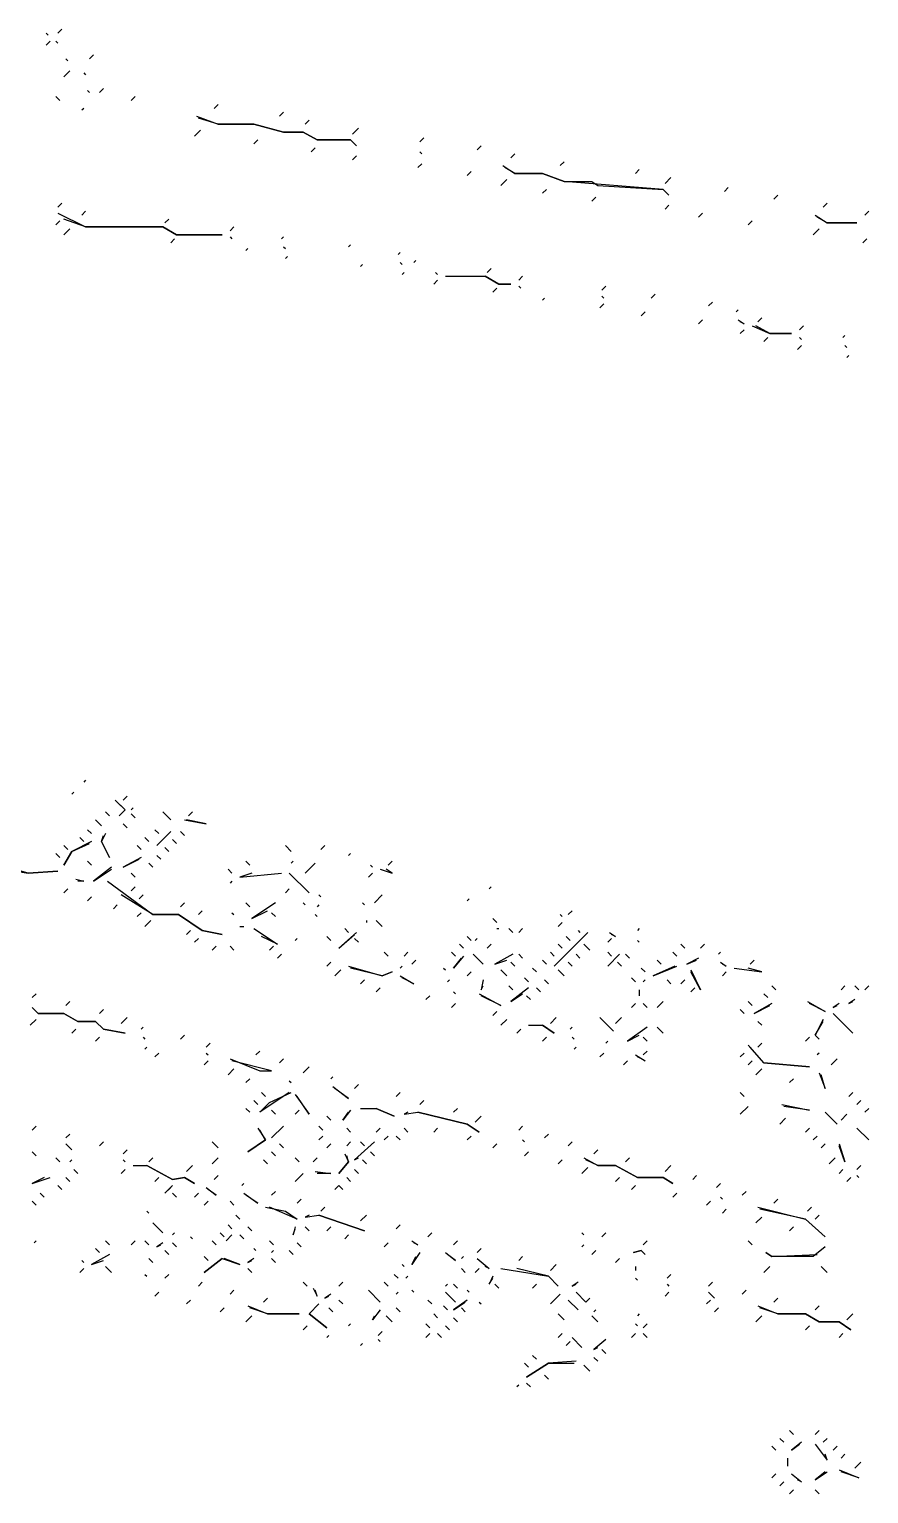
# Model space of a CAD drawing. Extents: x 1 to 2775, y -31 to 2075.
# Drawn here: x 1383.9 to 1454.7, y 1082.8 to 1206.3 of the extents above; entities that cross this region are included whole.
import ezdxf

# ---------------------------------------------------------------- set-up
doc = ezdxf.new("R2010")
doc.units = 0
doc.layers.add('LINEWORK', color=4, linetype='CONTINUOUS')

msp = doc.modelspace()

# ---------------------------------------------------------------- linework, layer by layer
at = {"layer": 'LINEWORK'}
for points in [[(1385.3333, 1206), (1385.5, 1205.8333)], [(1386.6667, 1206.3333), (1386.3333, 1206)], [(1385.6667, 1205.3333), (1385.3333, 1205)], [(1386.1667, 1205.3333), (1386.3333, 1205.1667)], [(1389.3333, 1204.1667), (1389, 1203.8333)], [(1387, 1203.8333), (1387.1667, 1203.6667)], [(1387.3333, 1202.8333), (1386.8333, 1202.3333)], [(1388.5, 1202.6667), (1388.6667, 1202.5)], [(1386.1667, 1200.6667), (1386.5, 1200.3333)], [(1388.8333, 1201.1667), (1389, 1201)], [(1390.1667, 1201.3333), (1389.8333, 1201)], [(1392.8333, 1200.6667), (1392.5, 1200.3333)], [(1388.5, 1199.6667), (1388.3333, 1199.5)], [(1399.8333, 1200), (1399.5, 1199.6667)], [(1405.3333, 1199.3333), (1405, 1199)], [(1398, 1199), (1399.8333, 1198.3333), (1402.8333, 1198.3333), (1405.3333, 1197.6667), (1407, 1197.6667), (1408.1667, 1197), (1411, 1197), (1411.5, 1196.5), (1411, 1197), (1408.1667, 1197), (1407, 1197.6667), (1405.3333, 1197.6667), (1402.8333, 1198.3333), (1399.8333, 1198.3333), (1398.1667, 1198.8333)], [(1407.5, 1198.6667), (1407.1667, 1198.3333)], [(1411.6667, 1198), (1411.1667, 1197.5)], [(1398.3333, 1197.8333), (1397.8333, 1197.3333)], [(1403.1667, 1197), (1402.8333, 1196.6667)], [(1417.1667, 1197.1667), (1416.8333, 1196.8333)], [(1408, 1196.3333), (1407.6667, 1196)], [(1411.5, 1195.6667), (1411.1667, 1195.3333)], [(1416.8333, 1196), (1417, 1195.8333)], [(1422, 1196.5), (1421.6667, 1196.1667)], [(1424.8333, 1195.8333), (1424.5, 1195.5)], [(1417, 1195), (1416.6667, 1194.6667)], [(1421.1667, 1194.3333), (1420.8333, 1194)], [(1423.8333, 1194.8333), (1424.8333, 1194.1667), (1427.1667, 1194.1667), (1429, 1193.5), (1431.3333, 1193.5), (1431.8333, 1193.1667), (1437.3333, 1192.8333), (1437.8333, 1192.3333), (1437.3333, 1192.8333), (1429, 1193.5), (1427.1667, 1194.1667), (1424.8333, 1194.1667), (1424, 1194.6667)], [(1429, 1195.1667), (1428.6667, 1194.8333)], [(1435.3333, 1194.5), (1435, 1194.1667)], [(1424.1667, 1193.6667), (1423.6667, 1193.1667)], [(1438, 1193.8333), (1437.5, 1193.3333)], [(1427.5, 1192.8333), (1427.1667, 1192.5)], [(1431.6667, 1192.1667), (1431.3333, 1191.8333)], [(1442.8333, 1193), (1442.5, 1192.6667)], [(1447, 1192.3333), (1446.6667, 1192)], [(1386.6667, 1191.6667), (1386.3333, 1191.3333)], [(1386.3333, 1190.8333), (1388.6667, 1189.6667), (1395.1667, 1189.6667), (1396.3333, 1189), (1400.1667, 1189), (1396.3333, 1189), (1395.1667, 1189.6667), (1388.6667, 1189.6667), (1386.8333, 1190.3333)], [(1388.6667, 1191), (1388.3333, 1190.6667)], [(1437.8333, 1191.5), (1437.5, 1191.1667)], [(1440.6667, 1190.8333), (1440.3333, 1190.5)], [(1450.1667, 1190.6667), (1451.1667, 1190), (1453.6667, 1190), (1451.1667, 1190), (1450.3333, 1190.5)], [(1451.1667, 1191.6667), (1450.8333, 1191.3333)], [(1454.6667, 1191), (1454.3333, 1190.6667)], [(1386.5, 1190.1667), (1386.1667, 1189.8333)], [(1387.3333, 1189.5), (1386.8333, 1189)], [(1395.6667, 1190.3333), (1395.3333, 1190)], [(1401.1667, 1189.6667), (1400.8333, 1189.3333)], [(1444.8333, 1190.1667), (1444.5, 1189.8333)], [(1450.5, 1189.5), (1450, 1189)], [(1396.1667, 1188.6667), (1395.8333, 1188.3333)], [(1400.8333, 1188.8333), (1401, 1188.6667)], [(1405.3333, 1188.8333), (1405.1667, 1188.6667)], [(1411, 1188.1667), (1410.8333, 1188)], [(1454.5, 1188.6667), (1454.1667, 1188.3333)], [(1402.3333, 1187.8333), (1402.1667, 1187.6667)], [(1405.3333, 1188), (1405.5, 1187.8333)], [(1405.6667, 1187.1667), (1405.5, 1187)], [(1415.1667, 1187.5), (1415, 1187.3333)], [(1412, 1186.5), (1411.8333, 1186.3333)], [(1415.1667, 1186.6667), (1415.3333, 1186.5)], [(1415.5, 1185.8333), (1415.3333, 1185.6667)], [(1416.5, 1186.8333), (1416.3333, 1186.6667)], [(1418.1667, 1185.8333), (1418.3333, 1185.6667)], [(1422.8333, 1186.1667), (1422.5, 1185.8333)], [(1418.3333, 1185.1667), (1418, 1184.8333)], [(1419, 1185.5), (1422.3333, 1185.5), (1423.5, 1184.8333), (1424.5, 1184.8333), (1423.5, 1184.8333), (1422.3333, 1185.5)], [(1423.3333, 1184.5), (1423, 1184.1667)], [(1425.5, 1185.5), (1425.1667, 1185.1667)], [(1425.1667, 1184.6667), (1425.3333, 1184.5)], [(1432.5, 1184.6667), (1432.1667, 1184.3333)], [(1427.3333, 1183.6667), (1427.1667, 1183.5)], [(1432.3333, 1183.1667), (1432, 1182.8333)], [(1432.1667, 1183.8333), (1432.3333, 1183.6667)], [(1436.6667, 1184), (1436.3333, 1183.6667)], [(1441.5, 1183.3333), (1441.1667, 1183)], [(1435.8333, 1182.5), (1435.5, 1182.1667)], [(1443.6667, 1182.6667), (1443.5, 1182.5)], [(1445.6667, 1182), (1445.3333, 1181.6667)], [(1440.6667, 1181.8333), (1440.3333, 1181.5)], [(1443.6667, 1181.8333), (1444.1667, 1181.5), (1443.8333, 1181.6667)], [(1444.1667, 1181), (1443.8333, 1180.6667)], [(1444.8333, 1181.3333), (1446.3333, 1180.6667), (1448.1667, 1180.6667), (1446.3333, 1180.6667), (1445.1667, 1181.3333)], [(1449.1667, 1181.3333), (1448.8333, 1181)], [(1446.1667, 1180.3333), (1445.8333, 1180)], [(1449, 1179.6667), (1448.6667, 1179.3333)], [(1448.8333, 1180.3333), (1449, 1180.1667)], [(1452.6667, 1180.5), (1452.5, 1180.3333)], [(1452.6667, 1179.6667), (1452.8333, 1179.5)], [(1453, 1178.8333), (1452.8333, 1178.6667)], [(1388.6667, 1143), (1388.5, 1142.8333)], [(1387.6667, 1142), (1387.5, 1141.8333)], [(1391.1667, 1141.3333), (1392, 1140.5), (1391.5, 1140), (1392, 1140.5), (1391.3333, 1141.1667)], [(1392.1667, 1141.6667), (1391.8333, 1141.3333)], [(1390.3333, 1140.3333), (1390.6667, 1140)], [(1392.6667, 1140.6667), (1392.5, 1140.5)], [(1392.5, 1140.1667), (1392.8333, 1139.8333)], [(1395.1667, 1140.3333), (1395.8333, 1139.6667)], [(1397.6667, 1140.3333), (1397.3333, 1140)], [(1388.8333, 1138.8333), (1389.1667, 1138.5)], [(1389.5, 1139.6667), (1390, 1139.1667)], [(1391.8333, 1139.3333), (1392.1667, 1139)], [(1394.5, 1138.8333), (1394.8333, 1138.5)], [(1397, 1139.6667), (1398.8333, 1139.3333), (1397.1667, 1139.6667)], [(1389.1667, 1137.8333), (1387.5, 1137), (1386.8333, 1135.8333), (1387.5, 1137), (1389, 1137.6667)], [(1386.8333, 1137.5), (1387.1667, 1137.1667)], [(1388.1667, 1138.1667), (1388.5, 1137.8333)], [(1390.3333, 1138.5), (1390, 1137.8333), (1390.6667, 1136.5), (1390, 1137.8333), (1390.1667, 1138.3333)], [(1393, 1137.5), (1393.3333, 1137.1667)], [(1393.6667, 1138.1667), (1394, 1137.8333)], [(1395.8333, 1138.6667), (1394.6667, 1137.5)], [(1396, 1138), (1396.3333, 1137.6667)], [(1396.6667, 1138.6667), (1397, 1138.3333)], [(1405.5, 1137.5), (1406, 1137)], [(1408.8333, 1137.5), (1408.5, 1137.1667)], [(1386.1667, 1136.8333), (1386.5, 1136.5)], [(1393.3333, 1136.5), (1391.8333, 1135.6667), (1393.1667, 1136.3333)], [(1394.6667, 1136.6667), (1395, 1136.3333)], [(1395.3333, 1137.3333), (1395.6667, 1137)], [(1411, 1136.8333), (1410.8333, 1136.6667)], [(1380.6667, 1136.1667), (1381.8333, 1135.5), (1383.8333, 1135.1667), (1386.3333, 1135.3333), (1383.8333, 1135.1667), (1380.8333, 1136)], [(1388.8333, 1136.1667), (1389.1667, 1135.8333)], [(1390.8333, 1135.6667), (1389.3333, 1134.5), (1390.8333, 1135.5)], [(1392.5, 1135.1667), (1392.8333, 1134.8333)], [(1394, 1136), (1394.3333, 1135.6667)], [(1400.6667, 1135.5), (1401, 1135.1667)], [(1402.6667, 1135.1667), (1401.6667, 1134.8333), (1405.1667, 1135.1667)], [(1402.1667, 1136.1667), (1402.5, 1135.8333)], [(1405.8333, 1135.1667), (1407.5, 1133.5)], [(1406.1667, 1136.1667), (1406, 1136)], [(1408, 1136), (1407.1667, 1135.1667)], [(1412.8333, 1135.1667), (1412.5, 1134.8333)], [(1412.6667, 1135.8333), (1412.8333, 1135.6667)], [(1413.5, 1135.5), (1414.5, 1135.1667), (1414, 1135.5)], [(1414.5, 1136.1667), (1414.1667, 1135.8333)], [(1387.1667, 1133.8333), (1386.8333, 1133.5)], [(1387.8333, 1134.6667), (1388.5, 1134.5), (1388, 1134.5)], [(1390.5, 1134.5), (1394.3333, 1131.6667), (1396.5, 1131.6667), (1398.5, 1130.3333), (1400.1667, 1130), (1398.5, 1130.3333), (1396.5, 1131.6667), (1394.3333, 1131.6667), (1391.6667, 1133.3333)], [(1392.8333, 1134), (1392.5, 1133.6667)], [(1401, 1134.5), (1400.8333, 1134.3333)], [(1405.8333, 1133.8333), (1405.5, 1133.5)], [(1422.8333, 1134), (1422.6667, 1133.8333)], [(1389.1667, 1133.1667), (1388.8333, 1132.8333)], [(1391.3333, 1132.5), (1391, 1132.1667)], [(1393.5, 1133.3333), (1393.1667, 1133)], [(1397, 1132.6667), (1396.6667, 1132.3333)], [(1402.1667, 1132.6667), (1402.5, 1132.3333)], [(1404.6667, 1132.6667), (1402.6667, 1131.3333), (1404, 1132)], [(1407, 1132.6667), (1407.1667, 1132.5)], [(1408.3333, 1132.5), (1408.1667, 1132.3333)], [(1408.3333, 1133.3333), (1408.5, 1133.1667)], [(1412, 1132.6667), (1412.1667, 1132.5)], [(1413.6667, 1133.3333), (1413, 1132.6667)], [(1421, 1133), (1420.8333, 1132.8333)], [(1393.3333, 1131.8333), (1393, 1131.5)], [(1398.5, 1132), (1398.1667, 1131.6667)], [(1401, 1131.8333), (1401.1667, 1131.6667)], [(1404.3333, 1131.8333), (1404.6667, 1131.5)], [(1408, 1131.6667), (1408.1667, 1131.5)], [(1423, 1131.3333), (1423.3333, 1131)], [(1428.6667, 1131.6667), (1428.8333, 1131.5)], [(1429.6667, 1132), (1429.3333, 1131.6667)], [(1394.1667, 1131.1667), (1393.6667, 1130.6667)], [(1397.5, 1130.3333), (1397.1667, 1130)], [(1401.6667, 1130.6667), (1402, 1130.6667)], [(1402.8333, 1130.5), (1404.8333, 1129.1667), (1403.5, 1129.8333)], [(1411.5, 1130.1667), (1410, 1128.8333), (1411.3333, 1130)], [(1410.5, 1130.5), (1410.8333, 1130.1667)], [(1412.3333, 1131.1667), (1412.3333, 1131)], [(1413.1667, 1131.1667), (1413.6667, 1130.6667)], [(1423.3333, 1130.5), (1423.5, 1130.5)], [(1424.3333, 1130.5), (1424.6667, 1130.1667)], [(1425.5, 1130.5), (1425.1667, 1130.1667)], [(1431, 1130.1667), (1428.1667, 1127.3333), (1430.8333, 1130)], [(1428.8333, 1131), (1428.5, 1130.6667)], [(1430.1667, 1130.3333), (1430.3333, 1130.1667)], [(1432.8333, 1130.1667), (1433.3333, 1129.8333), (1433, 1130)], [(1435.3333, 1130.5), (1435.1667, 1130.3333)], [(1398.1667, 1129.6667), (1397.8333, 1129.3333)], [(1399.6667, 1129), (1399.3333, 1128.6667)], [(1400.8333, 1129), (1401.1667, 1128.6667)], [(1404.5, 1129), (1404.1667, 1128.6667)], [(1406.5, 1129.6667), (1406.3333, 1129.5)], [(1409, 1129.8333), (1409.3333, 1129.5)], [(1411.3333, 1129.6667), (1411.6667, 1129.3333)], [(1420.1667, 1129.1667), (1420.5, 1128.8333)], [(1420.8333, 1129.8333), (1421.1667, 1129.5)], [(1421.6667, 1129.6667), (1421.5, 1129.5)], [(1422.8333, 1129.1667), (1422.5, 1128.8333)], [(1428.5, 1129.1667), (1428.8333, 1128.8333)], [(1429.1667, 1129.8333), (1429.5, 1129.5)], [(1430.6667, 1129.1667), (1431.1667, 1128.6667)], [(1433, 1129.6667), (1432.6667, 1129.3333)], [(1435.1667, 1129.5), (1435.3333, 1129.3333)], [(1438.8333, 1129.1667), (1439.1667, 1128.8333)], [(1440.8333, 1129.1667), (1440.5, 1128.8333)], [(1405.1667, 1128.3333), (1404.8333, 1128)], [(1409.3333, 1127.6667), (1409, 1127.3333)], [(1413.8333, 1128.5), (1414.1667, 1128.1667)], [(1415.8333, 1128.5), (1415.5, 1128.1667)], [(1416.5, 1127.8333), (1416.1667, 1127.5)], [(1419.5, 1128.5), (1419.8333, 1128.1667)], [(1420.5, 1128.1667), (1419.6667, 1127.1667), (1420.3333, 1128)], [(1421.3333, 1128.3333), (1422.1667, 1127.5)], [(1424.6667, 1128.3333), (1423.1667, 1127.5), (1424.1667, 1127.8333)], [(1424.5, 1127.6667), (1424.8333, 1127.3333)], [(1425.1667, 1128.3333), (1425.5, 1128)], [(1427.1667, 1127.8333), (1427.5, 1127.5)], [(1427.8333, 1128.5), (1428.1667, 1128.1667)], [(1429.3333, 1127.6667), (1429.6667, 1127.3333)], [(1430, 1128.3333), (1430.3333, 1128)], [(1432.6667, 1128.5), (1433, 1128.1667)], [(1433.6667, 1128.3333), (1432.6667, 1127.3333)], [(1433.5, 1127.6667), (1433.8333, 1127.3333)], [(1434.1667, 1128.3333), (1434.5, 1128)], [(1436.8333, 1127.8333), (1437.1667, 1127.5)], [(1438.1667, 1128.5), (1438.5, 1128.1667)], [(1440.3333, 1128), (1439.3333, 1127.5), (1440.1667, 1127.8333)], [(1442.1667, 1128.5), (1442, 1128.3333)], [(1442.1667, 1127.6667), (1442.6667, 1127.3333), (1442.3333, 1127.5)], [(1445, 1127.8333), (1444.6667, 1127.5)], [(1410.1667, 1127), (1409.6667, 1126.5)], [(1410.8333, 1127.3333), (1413.6667, 1126.5), (1414.5, 1126.8333), (1413.6667, 1126.5), (1411, 1127.1667)], [(1415.3333, 1127.3333), (1415.1667, 1127.1667)], [(1415.1667, 1126.5), (1416.3333, 1125.8333), (1415.3333, 1126.3333)], [(1418.8333, 1127.1667), (1419, 1127)], [(1421.1667, 1126.8333), (1420.8333, 1126.5)], [(1423.6667, 1127), (1424.1667, 1126.5)], [(1425.6667, 1126.3333), (1426, 1126)], [(1426.3333, 1127.1667), (1426.6667, 1126.8333)], [(1428.5, 1127), (1429, 1126.5)], [(1434.6667, 1126.3333), (1435, 1126)], [(1435.5, 1127.1667), (1435.8333, 1126.8333)], [(1438.3333, 1127.3333), (1436.5, 1126.5), (1438.5, 1127.3333)], [(1439.6667, 1127), (1440.5, 1125.3333), (1439.6667, 1126.8333)], [(1442.6667, 1126.8333), (1442.3333, 1126.5)], [(1443.3333, 1127.1667), (1445.6667, 1126.8333), (1444.5, 1127.1667)], [(1412.1667, 1126.1667), (1411.8333, 1125.8333)], [(1413.5, 1125.5), (1413.1667, 1125.1667)], [(1419.3333, 1126.1667), (1419.1667, 1126)], [(1419.6667, 1125.1667), (1419.8333, 1125)], [(1422.1667, 1126.1667), (1422, 1125.3333), (1422.1667, 1125.6667)], [(1424.3333, 1125.6667), (1424.6667, 1125.3333)], [(1426, 1125.5), (1424.5, 1124.3333), (1425.5, 1125)], [(1426.6667, 1125.5), (1427, 1125.1667)], [(1427.3333, 1126.1667), (1427.6667, 1125.8333)], [(1435.3333, 1125.3333), (1435.3333, 1124.8333)], [(1435.8333, 1126.1667), (1435.6667, 1126)], [(1437.6667, 1126.1667), (1438, 1125.8333)], [(1439.1667, 1126.1667), (1438.8333, 1125.8333)], [(1440, 1125.5), (1439.6667, 1125.1667)], [(1446.5, 1125.6667), (1446.8333, 1125.3333)], [(1452.6667, 1125.6667), (1452.3333, 1125.3333)], [(1453.5, 1125.6667), (1453.8333, 1125.3333)], [(1454.6667, 1125.6667), (1454.3333, 1125.3333)], [(1384.5, 1125), (1384.1667, 1124.6667)], [(1387.3333, 1124.3333), (1387, 1124)], [(1417.6667, 1124.8333), (1417.3333, 1124.5)], [(1419.8333, 1124.1667), (1419.5, 1123.8333)], [(1421.8333, 1125), (1423.6667, 1124), (1422, 1124.8333)], [(1425.8333, 1124.8333), (1426.1667, 1124.5)], [(1435, 1124.1667), (1434.6667, 1123.8333)], [(1435.6667, 1124.1667), (1436, 1123.8333)], [(1437.3333, 1124.3333), (1436.8333, 1123.8333)], [(1444.5, 1124.3333), (1444.8333, 1124)], [(1446.5, 1124.1667), (1445, 1123.3333), (1446.3333, 1124)], [(1445.8333, 1125), (1446.1667, 1124.6667)], [(1449.5, 1124.3333), (1451, 1123.5), (1449.6667, 1124.1667)], [(1452.1667, 1124.1667), (1451.6667, 1123.8333), (1452, 1124)], [(1453.5, 1124.5), (1453, 1124.1667), (1453.3333, 1124.3333)], [(1384.5, 1122.8333), (1384, 1122.3333)], [(1384.1667, 1123.8333), (1384.6667, 1123.3333), (1386.8333, 1123.3333), (1388, 1122.6667), (1389.5, 1122.6667), (1390.1667, 1122), (1392, 1121.6667), (1390.1667, 1122), (1389.5, 1122.6667), (1388, 1122.6667), (1386.8333, 1123.3333), (1384.6667, 1123.3333)], [(1390.1667, 1123.6667), (1389.8333, 1123.3333)], [(1392.1667, 1123), (1391.6667, 1122.5)], [(1423.3333, 1123.5), (1423, 1123.1667)], [(1424.1667, 1122.8333), (1423.6667, 1122.3333)], [(1428.3333, 1123), (1427.8333, 1122.5)], [(1432, 1123), (1433.1667, 1121.8333)], [(1433.8333, 1123), (1433.3333, 1122.5)], [(1443.8333, 1123.6667), (1444.1667, 1123.3333)], [(1445.3333, 1122.6667), (1445.6667, 1122.3333)], [(1450.8333, 1122.8333), (1450.1667, 1121.5), (1450.5, 1121.1667), (1450.1667, 1121.5), (1450.8333, 1122.6667)], [(1451.6667, 1123.3333), (1453.3333, 1121.6667)], [(1387.8333, 1122), (1387.5, 1121.6667)], [(1393.5, 1122.1667), (1393.3333, 1122)], [(1397, 1121.5), (1396.6667, 1121.1667)], [(1425.3333, 1122), (1425, 1121.6667)], [(1426, 1122.3333), (1427.1667, 1122.3333), (1428.1667, 1121.6667), (1427.1667, 1122.3333)], [(1429.6667, 1122.1667), (1429.5, 1122)], [(1436, 1122.1667), (1434.3333, 1121), (1435.3333, 1121.5)], [(1436.8333, 1122.1667), (1437.3333, 1121.6667)], [(1389.8333, 1121.3333), (1389.5, 1121)], [(1393.5, 1121.3333), (1393.6667, 1121.1667)], [(1393.8333, 1120.5), (1393.6667, 1120.3333)], [(1399.1667, 1120.8333), (1398.8333, 1120.5)], [(1403.3333, 1120.1667), (1403, 1119.8333)], [(1427.5, 1121.3333), (1427.1667, 1121)], [(1429.6667, 1121.3333), (1429.8333, 1121.1667)], [(1430, 1120.5), (1429.8333, 1120.3333)], [(1432.6667, 1121), (1432.5, 1120.8333)], [(1435.6667, 1121.3333), (1436, 1121)], [(1436, 1120.1667), (1435.6667, 1119.8333)], [(1444.5, 1120.6667), (1445.8333, 1119.1667), (1449.6667, 1118.8333), (1445.8333, 1119.1667), (1444.6667, 1120.5)], [(1445.6667, 1120.8333), (1445.3333, 1120.5)], [(1449.6667, 1121.3333), (1449.3333, 1121)], [(1394.8333, 1120), (1394.5, 1119.6667)], [(1399, 1119.3333), (1398.6667, 1119)], [(1398.8333, 1120), (1399, 1119.8333)], [(1400.8333, 1119.5), (1403.3333, 1118.5), (1404.3333, 1118.5), (1401, 1119.3333)], [(1405.3333, 1119.5), (1405, 1119.1667)], [(1432.3333, 1120), (1432, 1119.6667)], [(1434.3333, 1119.3333), (1434, 1119)], [(1435, 1119.8333), (1435.8333, 1119.3333), (1435.1667, 1119.6667)], [(1444.1667, 1120), (1443.8333, 1119.6667)], [(1444.8333, 1119.3333), (1444.5, 1119)], [(1450.5, 1120), (1450.3333, 1119.8333)], [(1452, 1119.5), (1451.5, 1119)], [(1401.1667, 1118.6667), (1400.6667, 1118.1667)], [(1402.5, 1117.8333), (1402.1667, 1117.5)], [(1407.5, 1118.8333), (1407, 1118.3333)], [(1409.5, 1118), (1409.3333, 1117.8333)], [(1445.6667, 1118.6667), (1445.1667, 1118.1667)], [(1448.3333, 1117.8333), (1448, 1117.5)], [(1450.5, 1118.3333), (1451, 1117), (1450.6667, 1118.1667)], [(1405.8333, 1116.6667), (1403.3333, 1115), (1404.1667, 1115.8333), (1406, 1116.6667)], [(1403.5, 1116.6667), (1403.8333, 1116.3333)], [(1405.8333, 1117.6667), (1406, 1117.5)], [(1406.3333, 1116.5), (1407.5, 1114.8333), (1406.5, 1116.3333)], [(1409.5, 1117.1667), (1410.8333, 1116.1667), (1409.6667, 1117)], [(1411.6667, 1117.3333), (1411.3333, 1117)], [(1415.1667, 1116.6667), (1414.8333, 1116.3333)], [(1443.8333, 1116.6667), (1444.1667, 1116.3333)], [(1453.3333, 1116.6667), (1453, 1116.3333)], [(1402.1667, 1115.3333), (1402.5, 1115)], [(1402.8333, 1116), (1403.1667, 1115.6667)], [(1411.8333, 1115.3333), (1413.1667, 1115.3333), (1414.6667, 1114.6667), (1413.1667, 1115.3333)], [(1417.1667, 1116), (1416.8333, 1115.6667)], [(1420, 1115.3333), (1419.6667, 1115)], [(1444.5, 1115.5), (1443.8333, 1114.8333)], [(1447.3333, 1115.6667), (1449.6667, 1115.1667), (1447.5, 1115.5)], [(1454, 1116), (1453.6667, 1115.6667)], [(1454.6667, 1115.3333), (1454.3333, 1115)], [(1404.3333, 1115.1667), (1404.6667, 1114.8333)], [(1406.6667, 1115.1667), (1406.3333, 1114.8333)], [(1409, 1114.6667), (1409.3333, 1114.3333)], [(1411, 1115.1667), (1410.3333, 1114.3333), (1410.8333, 1115)], [(1415.8333, 1115), (1415.5, 1114.8333), (1416.6667, 1115), (1420.8333, 1114), (1421.8333, 1113.3333), (1420.8333, 1114), (1416.6667, 1115)], [(1422, 1114.6667), (1421.5, 1114.1667)], [(1447.6667, 1114.5), (1447.1667, 1114)], [(1451, 1115), (1452, 1114)], [(1452.8333, 1114.8333), (1452.3333, 1114.3333)], [(1384.5, 1113.8333), (1384.1667, 1113.5)], [(1387.3333, 1113.1667), (1387, 1112.8333)], [(1403.1667, 1113.6667), (1403.8333, 1112.6667), (1402.3333, 1111.6667), (1403.8333, 1112.6667), (1403.3333, 1113.5)], [(1405.3333, 1113.8333), (1404.3333, 1112.8333)], [(1408.3333, 1113.8333), (1408.6667, 1113.5)], [(1408.6667, 1113), (1408.3333, 1112.6667)], [(1410.6667, 1113.6667), (1411, 1113.3333)], [(1413.5, 1113.6667), (1413.1667, 1113.3333)], [(1414.1667, 1113), (1413.8333, 1112.6667)], [(1414.8333, 1113), (1415.1667, 1112.6667)], [(1415.5, 1113.6667), (1415.8333, 1113.3333)], [(1418.3333, 1113.6667), (1418, 1113.3333)], [(1421.1667, 1113), (1420.8333, 1112.6667)], [(1425.5, 1113.8333), (1425.1667, 1113.5)], [(1427.6667, 1113.1667), (1427.3333, 1112.8333)], [(1449.6667, 1113.6667), (1449.3333, 1113.3333)], [(1450.3333, 1113), (1450, 1112.6667)], [(1453.6667, 1113.6667), (1454.6667, 1112.6667)], [(1384.1667, 1111.6667), (1384.5, 1111.3333)], [(1387, 1112.3333), (1387.5, 1111.8333)], [(1390.1667, 1112.5), (1389.8333, 1112.1667)], [(1392.1667, 1111.8333), (1391.8333, 1111.5)], [(1399.3333, 1112.5), (1399.8333, 1112)], [(1404.3333, 1111.6667), (1404.6667, 1111.3333)], [(1405, 1112.3333), (1405.3333, 1112)], [(1409.3333, 1112.3333), (1409, 1112)], [(1411, 1112.5), (1410.6667, 1112.1667)], [(1413, 1112.5), (1411.3333, 1111), (1411.6667, 1111.1667)], [(1411.8333, 1112.5), (1412.1667, 1112.1667)], [(1412.6667, 1111.6667), (1413, 1111.3333)], [(1423.3333, 1112.3333), (1423, 1112)], [(1425.5, 1112.6667), (1425.6667, 1112.5)], [(1426, 1111.6667), (1425.6667, 1111.3333)], [(1429.6667, 1112.5), (1429.3333, 1112.1667)], [(1431.8333, 1111.8333), (1431.5, 1111.5)], [(1451, 1112.3333), (1450.6667, 1112)], [(1452.1667, 1112.3333), (1452.6667, 1110.8333), (1452.1667, 1112.1667)], [(1386.1667, 1111.1667), (1386.5, 1110.8333)], [(1387.5, 1111), (1387.3333, 1110.8333)], [(1391.8333, 1111), (1392, 1110.8333)], [(1392.6667, 1110.5), (1393.8333, 1110.5), (1396, 1109.3333), (1397, 1109.5), (1397.8333, 1109), (1397, 1109.5), (1396, 1109.3333), (1393.8333, 1110.5)], [(1394.3333, 1111.1667), (1394, 1110.8333)], [(1397.6667, 1110.5), (1397.1667, 1110)], [(1399.8333, 1111.1667), (1399.3333, 1110.6667)], [(1403.6667, 1111), (1404, 1110.6667)], [(1406.3333, 1111.1667), (1406.6667, 1110.8333)], [(1408.1667, 1111.1667), (1407.8333, 1110.8333)], [(1410.5, 1111.5), (1410.8333, 1110.8333), (1410, 1109.8333), (1410.8333, 1110.8333), (1410.6667, 1111.3333)], [(1412, 1111), (1412.3333, 1110.6667)], [(1428.8333, 1111), (1428.5, 1110.6667)], [(1431, 1110.3333), (1430.5, 1109.8333)], [(1430.6667, 1111.1667), (1431.8333, 1110.5), (1433.3333, 1110.5), (1435.1667, 1109.5), (1437.3333, 1109.5), (1438.1667, 1109), (1437.3333, 1109.5), (1435.1667, 1109.5), (1433.3333, 1110.5), (1431.8333, 1110.5), (1430.8333, 1111)], [(1434.5, 1111.1667), (1434.1667, 1110.8333)], [(1438, 1110.5), (1437.5, 1110)], [(1451.8333, 1111.1667), (1451.3333, 1110.6667)], [(1454, 1110.5), (1453.6667, 1110.1667)], [(1385.1667, 1109.5), (1384.1667, 1109), (1385.6667, 1109.5)], [(1387, 1109.5), (1387.3333, 1109.1667)], [(1387.6667, 1110.1667), (1388, 1109.8333)], [(1392, 1110.1667), (1391.6667, 1109.8333)], [(1394.8333, 1109.5), (1394.5, 1109.1667)], [(1399.8333, 1109.6667), (1399.5, 1109.3333)], [(1407, 1109.8333), (1406.3333, 1109.1667)], [(1408, 1110), (1409.3333, 1109.8333), (1408.1667, 1109.8333)], [(1410.6667, 1109.5), (1411, 1109.1667)], [(1411.3333, 1110.1667), (1411.6667, 1109.8333)], [(1433.6667, 1109.5), (1433.3333, 1109.1667)], [(1440.1667, 1109.6667), (1439.8333, 1109.3333)], [(1452.5, 1110.1667), (1452.1667, 1109.8333)], [(1453.1667, 1109.5), (1452.8333, 1109.1667)], [(1453.6667, 1109.6667), (1453.8333, 1109.5)], [(1384.8333, 1108.1667), (1385.1667, 1107.8333)], [(1386.3333, 1108.8333), (1386.6667, 1108.5)], [(1396, 1108.8333), (1395.3333, 1108.1667), (1395.8333, 1108.6667)], [(1396, 1108.1667), (1396.3333, 1107.8333)], [(1398.1667, 1108.1667), (1397.8333, 1107.8333)], [(1398.8333, 1108.6667), (1399.6667, 1108), (1399, 1108.5)], [(1402, 1109), (1401.8333, 1108.8333)], [(1402, 1108.1667), (1403.1667, 1107.3333), (1402.1667, 1108)], [(1404.6667, 1108.3333), (1404.3333, 1108)], [(1410, 1108.8333), (1409.6667, 1108.5), (1410, 1108.8333), (1410.3333, 1108.5)], [(1435, 1108.8333), (1434.6667, 1108.5)], [(1438.5, 1108.1667), (1438.1667, 1107.8333)], [(1442.1667, 1109), (1441.8333, 1108.6667)], [(1442.1667, 1107.8333), (1442.3333, 1107.6667)], [(1444.3333, 1108.3333), (1444, 1108)], [(1384.1667, 1107.5), (1384.5, 1107.1667)], [(1393.8333, 1106.6667), (1394, 1106.5)], [(1399, 1107.5), (1398.6667, 1107.1667)], [(1400.8333, 1107.5), (1401.1667, 1107.1667)], [(1403.8333, 1107), (1405.5, 1106.6667), (1406.5, 1106), (1404.1667, 1107)], [(1406.8333, 1107.6667), (1406.5, 1107.3333)], [(1408.8333, 1107), (1408.5, 1106.6667)], [(1441.3333, 1107.5), (1441, 1107.1667)], [(1442.6667, 1106.8333), (1442.3333, 1106.5)], [(1445.3333, 1107), (1449.3333, 1106), (1451, 1104.5), (1449.3333, 1106), (1445.5, 1106.8333)], [(1447, 1107.6667), (1446.6667, 1107.3333)], [(1449.8333, 1107), (1449.5, 1106.6667)], [(1394.3333, 1105.6667), (1395.1667, 1104.8333)], [(1400.6667, 1105.5), (1401, 1105.1667)], [(1401.3333, 1106.3333), (1401.6667, 1106)], [(1402.3333, 1105.3333), (1402.6667, 1105)], [(1406.3333, 1105.3333), (1406.1667, 1104.6667), (1406.3333, 1105.1667)], [(1407.5, 1106.3333), (1407.1667, 1106.1667), (1408.3333, 1106.3333), (1412.1667, 1105), (1408.3333, 1106.3333)], [(1407.1667, 1105.3333), (1407.5, 1105)], [(1409.3333, 1105.3333), (1409, 1105)], [(1412.3333, 1106.3333), (1411.8333, 1105.8333)], [(1415.1667, 1105.5), (1414.8333, 1105.1667)], [(1445.6667, 1106.1667), (1445.1667, 1105.6667)], [(1448.3333, 1105.3333), (1448, 1105)], [(1450.5, 1106.3333), (1450.1667, 1106)], [(1384.5, 1104.1667), (1384.3333, 1104)], [(1390.3333, 1104.1667), (1390.6667, 1103.8333)], [(1392.8333, 1104.1667), (1392.5, 1103.8333)], [(1393.6667, 1104.1667), (1394, 1103.8333)], [(1396.1667, 1104.8333), (1396, 1104.6667)], [(1397.5, 1104.5), (1397.6667, 1104.3333)], [(1399.3333, 1104.1667), (1399.6667, 1103.8333)], [(1400, 1104.8333), (1400.3333, 1104.5)], [(1401, 1104.6667), (1400.5, 1104.1667)], [(1401.6667, 1104.6667), (1402, 1104.3333)], [(1404.1667, 1104.1667), (1404.5, 1103.8333)], [(1410.8333, 1104.6667), (1410.5, 1104.3333)], [(1416.1667, 1104.1667), (1416.6667, 1103.8333), (1416.3333, 1104)], [(1417.8333, 1104.8333), (1417.5, 1104.5)], [(1420, 1104.1667), (1419.6667, 1103.8333)], [(1430.5, 1104.8333), (1430.6667, 1104.6667)], [(1432.5, 1104.8333), (1432.1667, 1104.5)], [(1436, 1104.1667), (1435.6667, 1103.8333)], [(1444.5, 1104.1667), (1444.8333, 1103.8333)], [(1390.6667, 1103), (1389.1667, 1102.1667), (1390.1667, 1102.5)], [(1389.5, 1103.5), (1389.8333, 1103.1667)], [(1395.1667, 1104), (1394.6667, 1103.6667), (1395, 1103.8333)], [(1395.3333, 1103.3333), (1395.6667, 1103)], [(1396, 1104), (1396.3333, 1103.6667)], [(1402.8333, 1103.5), (1403, 1103.3333)], [(1404.5, 1103.3333), (1404.3333, 1103.1667)], [(1405.8333, 1103.3333), (1406.1667, 1103)], [(1406.5, 1104), (1406.8333, 1103.6667)], [(1414.1667, 1104), (1413.8333, 1103.6667)], [(1416.8333, 1103.1667), (1416.1667, 1102.1667), (1416.5, 1102.8333)], [(1419, 1103.1667), (1419.8333, 1102.5), (1419.1667, 1103)], [(1422, 1103.5), (1421.6667, 1103.1667)], [(1430.6667, 1103.8333), (1430.5, 1103.6667)], [(1431.6667, 1103.3333), (1431.3333, 1103)], [(1435.5, 1103.3333), (1434.8333, 1103.1667), (1435.5, 1103.3333), (1435.8333, 1103)], [(1451, 1103.6667), (1450, 1102.8333), (1446.5, 1102.8333), (1446, 1103.1667), (1446.5, 1102.8333), (1450.3333, 1103)], [(1388.5, 1101.8333), (1388.1667, 1101.5)], [(1388.3333, 1102.5), (1388.5, 1102.3333)], [(1390.3333, 1102), (1390.8333, 1101.5)], [(1394, 1102.6667), (1394.3333, 1102.3333)], [(1398.6667, 1102.8333), (1399, 1102.5)], [(1400.1667, 1102.6667), (1398.6667, 1101.5), (1400.1667, 1102.6667), (1401.6667, 1102.1667), (1400.3333, 1102.6667)], [(1402.8333, 1102.6667), (1402.3333, 1102.3333), (1402.6667, 1102.5)], [(1402.3333, 1101.8333), (1402.6667, 1101.5)], [(1404.3333, 1102.6667), (1404.6667, 1102.3333)], [(1415.3333, 1102.1667), (1415.5, 1102)], [(1420.5, 1102.8333), (1420.3333, 1102.6667)], [(1420.3333, 1101.8333), (1420.6667, 1101.5)], [(1421.8333, 1101.8333), (1421.5, 1101.5)], [(1421.6667, 1102.6667), (1422.6667, 1101.8333), (1422.3333, 1102)], [(1423.6667, 1101.8333), (1427.6667, 1101.1667), (1428.5, 1100.3333), (1427.6667, 1101.1667), (1425, 1101.8333)], [(1425.5, 1102.8333), (1425.1667, 1102.5)], [(1428.3333, 1102.1667), (1427.8333, 1101.6667)], [(1433.6667, 1102.6667), (1433.3333, 1102.3333)], [(1435, 1102), (1435, 1101.6667)], [(1446.3333, 1102), (1445.8333, 1101.5)], [(1450.6667, 1102), (1451.1667, 1101.5)], [(1393.6667, 1101.3333), (1393.8333, 1101.1667)], [(1395.6667, 1101.3333), (1395.3333, 1101)], [(1398.5, 1100.6667), (1398.1667, 1100.3333)], [(1407, 1100.6667), (1407.3333, 1100.3333)], [(1410.3333, 1100.6667), (1410, 1100.3333)], [(1413.8333, 1100.6667), (1414.1667, 1100.3333)], [(1414.6667, 1101.3333), (1415, 1101)], [(1415.8333, 1101.1667), (1415.6667, 1101)], [(1419.1667, 1100.5), (1419, 1100.3333)], [(1419.6667, 1100.5), (1420, 1100.1667)], [(1423, 1101.1667), (1422.6667, 1100.5), (1423, 1101)], [(1423.1667, 1100.5), (1423.5, 1100.1667)], [(1426.6667, 1100.5), (1426.3333, 1100.1667)], [(1430.1667, 1100.6667), (1429.6667, 1100.3333), (1430, 1100.5)], [(1435, 1101), (1435.1667, 1100.8333)], [(1438, 1101.3333), (1437.6667, 1101)], [(1437.6667, 1100.5), (1437.8333, 1100.3333)], [(1441.5, 1100.6667), (1441.1667, 1100.3333)], [(1394.8333, 1099.8333), (1394.5, 1099.5)], [(1397.5, 1099.1667), (1397.1667, 1098.8333)], [(1401.1667, 1100), (1400.8333, 1099.6667)], [(1404, 1099.3333), (1403.6667, 1099)], [(1407.8333, 1100.1667), (1408.1667, 1099.5), (1408, 1100)], [(1409.3333, 1099.6667), (1408.8333, 1099.3333), (1409.1667, 1099.5)], [(1410, 1099.1667), (1410.3333, 1098.8333)], [(1412.5, 1100), (1413.5, 1099)], [(1415, 1099.8333), (1414.8333, 1099.6667)], [(1416.1667, 1100), (1416.3333, 1099.8333)], [(1417.5, 1099.1667), (1417.8333, 1098.8333)], [(1419, 1099.8333), (1419.8333, 1099)], [(1420.8333, 1099.1667), (1419.6667, 1098.3333), (1420.6667, 1099)], [(1420.8333, 1100), (1421, 1099.8333)], [(1428.6667, 1099.6667), (1427.8333, 1098.8333)], [(1429.3333, 1099.1667), (1430.1667, 1098.3333)], [(1430, 1099.8333), (1430.8333, 1099), (1431.1667, 1099.3333), (1430.8333, 1099)], [(1437.8333, 1099.8333), (1437.5, 1099.5)], [(1441.3333, 1099.1667), (1441, 1098.8333)], [(1441.1667, 1099.8333), (1441.6667, 1099.3333)], [(1444.3333, 1100), (1444, 1099.6667)], [(1447, 1099.3333), (1446.6667, 1099)], [(1400.3333, 1098.5), (1400, 1098.1667)], [(1402.3333, 1098.6667), (1404, 1098), (1406.6667, 1098), (1404, 1098), (1402.5, 1098.5)], [(1408.3333, 1098.8333), (1407.5, 1098), (1409, 1096.8333), (1407.5, 1098)], [(1409.1667, 1098.5), (1409.5, 1098.1667)], [(1413.5, 1098.3333), (1412.8333, 1097.5), (1413, 1097.8333)], [(1414.8333, 1098.5), (1415.1667, 1098.1667)], [(1418, 1098), (1418.3333, 1097.6667)], [(1418.8333, 1098.6667), (1419.1667, 1098.3333)], [(1420.3333, 1098.5), (1420.6667, 1098.1667)], [(1421.8333, 1099), (1422, 1098.8333)], [(1428.5, 1098), (1429, 1097.5)], [(1431.6667, 1098.3333), (1431.5, 1098.1667)], [(1435.3333, 1098), (1435.1667, 1097.8333)], [(1442, 1098.5), (1441.6667, 1098.1667)], [(1445.3333, 1098.6667), (1447, 1098), (1449.3333, 1098), (1450.5, 1097.3333), (1452.1667, 1097.3333), (1453.1667, 1096.6667), (1452.1667, 1097.3333), (1450.5, 1097.3333), (1449.3333, 1098), (1447, 1098), (1445.5, 1098.5)], [(1450.5, 1098.6667), (1450.1667, 1098.3333)], [(1453.3333, 1098), (1452.8333, 1097.5)], [(1402.6667, 1097.8333), (1402.1667, 1097.3333)], [(1407.3333, 1097), (1407, 1096.6667)], [(1411, 1097.1667), (1410.8333, 1097)], [(1414, 1097.8333), (1414.5, 1097.3333)], [(1417.3333, 1097.1667), (1417.6667, 1096.8333)], [(1419, 1097), (1419.3333, 1096.6667)], [(1419.6667, 1097.6667), (1420, 1097.3333)], [(1431.3333, 1097.8333), (1431.8333, 1097.3333)], [(1435, 1097.1667), (1435.1667, 1097)], [(1436, 1097.1667), (1435.6667, 1096.8333)], [(1445.6667, 1097.8333), (1445.1667, 1097.3333)], [(1449.6667, 1097), (1449.3333, 1096.6667)], [(1409.1667, 1096.1667), (1409, 1096)], [(1412, 1095.5), (1411.8333, 1095.3333)], [(1413.6667, 1096.5), (1413.3333, 1096.1667)], [(1413.3333, 1095.8333), (1413.5, 1095.6667)], [(1417.6667, 1096.3333), (1417.3333, 1096)], [(1418.3333, 1096.3333), (1418.6667, 1096)], [(1428.8333, 1096.3333), (1428.5, 1096)], [(1429.5, 1095.6667), (1429.1667, 1095.3333)], [(1429.6667, 1096), (1430.5, 1095.1667)], [(1432.5, 1095.8333), (1431.5, 1095), (1431.8333, 1095.1667)], [(1435, 1096.3333), (1434.6667, 1096)], [(1435.6667, 1096.3333), (1436, 1096)], [(1452.5, 1096.3333), (1452.1667, 1096)], [(1426.3333, 1094.5), (1426.6667, 1094.1667)], [(1431.5, 1094.3333), (1431.8333, 1094)], [(1432.1667, 1095), (1432.5, 1094.6667)], [(1425.6667, 1093.8333), (1426, 1093.5)], [(1430, 1094), (1427.6667, 1093.8333), (1425.8333, 1092.6667), (1427.6667, 1093.8333), (1429.8333, 1093.8333)], [(1430.6667, 1093.6667), (1431.1667, 1093.1667)], [(1425.1667, 1092), (1425, 1091.8333)], [(1425.8333, 1092.1667), (1426.1667, 1091.8333)], [(1427.3333, 1092.8333), (1427.6667, 1092.5)], [(1448, 1088.1667), (1448.3333, 1087.8333)], [(1450.5, 1088.1667), (1450.1667, 1087.8333)], [(1446.5, 1086.8333), (1446.8333, 1086.5)], [(1447.1667, 1087.5), (1447.5, 1087.1667)], [(1449, 1087.1667), (1448.1667, 1086.5), (1448.8333, 1087)], [(1450.1667, 1087), (1451.1667, 1085.6667), (1451, 1086.1667)], [(1451.1667, 1087.5), (1450.8333, 1087.1667)], [(1452, 1086.8333), (1451.6667, 1086.5)], [(1447.8333, 1085.8333), (1447.8333, 1085.1667)], [(1452.6667, 1086.1667), (1452.3333, 1085.8333)], [(1446.8333, 1084.5), (1446.5, 1084.1667)], [(1448.1667, 1084.5), (1449, 1083.8333), (1448.6667, 1084)], [(1451, 1084.6667), (1450.1667, 1084), (1451.1667, 1084.6667)], [(1452.1667, 1084.8333), (1453.8333, 1084.1667), (1452.3333, 1084.6667)], [(1454, 1085.5), (1453.5, 1085)], [(1447.5, 1083.8333), (1447.1667, 1083.5)], [(1448.3333, 1083.1667), (1448, 1082.8333)], [(1450.1667, 1083.1667), (1450.5, 1082.8333)]]:
    msp.add_lwpolyline(points, dxfattribs=at)

doc.saveas('drawing.dxf')
